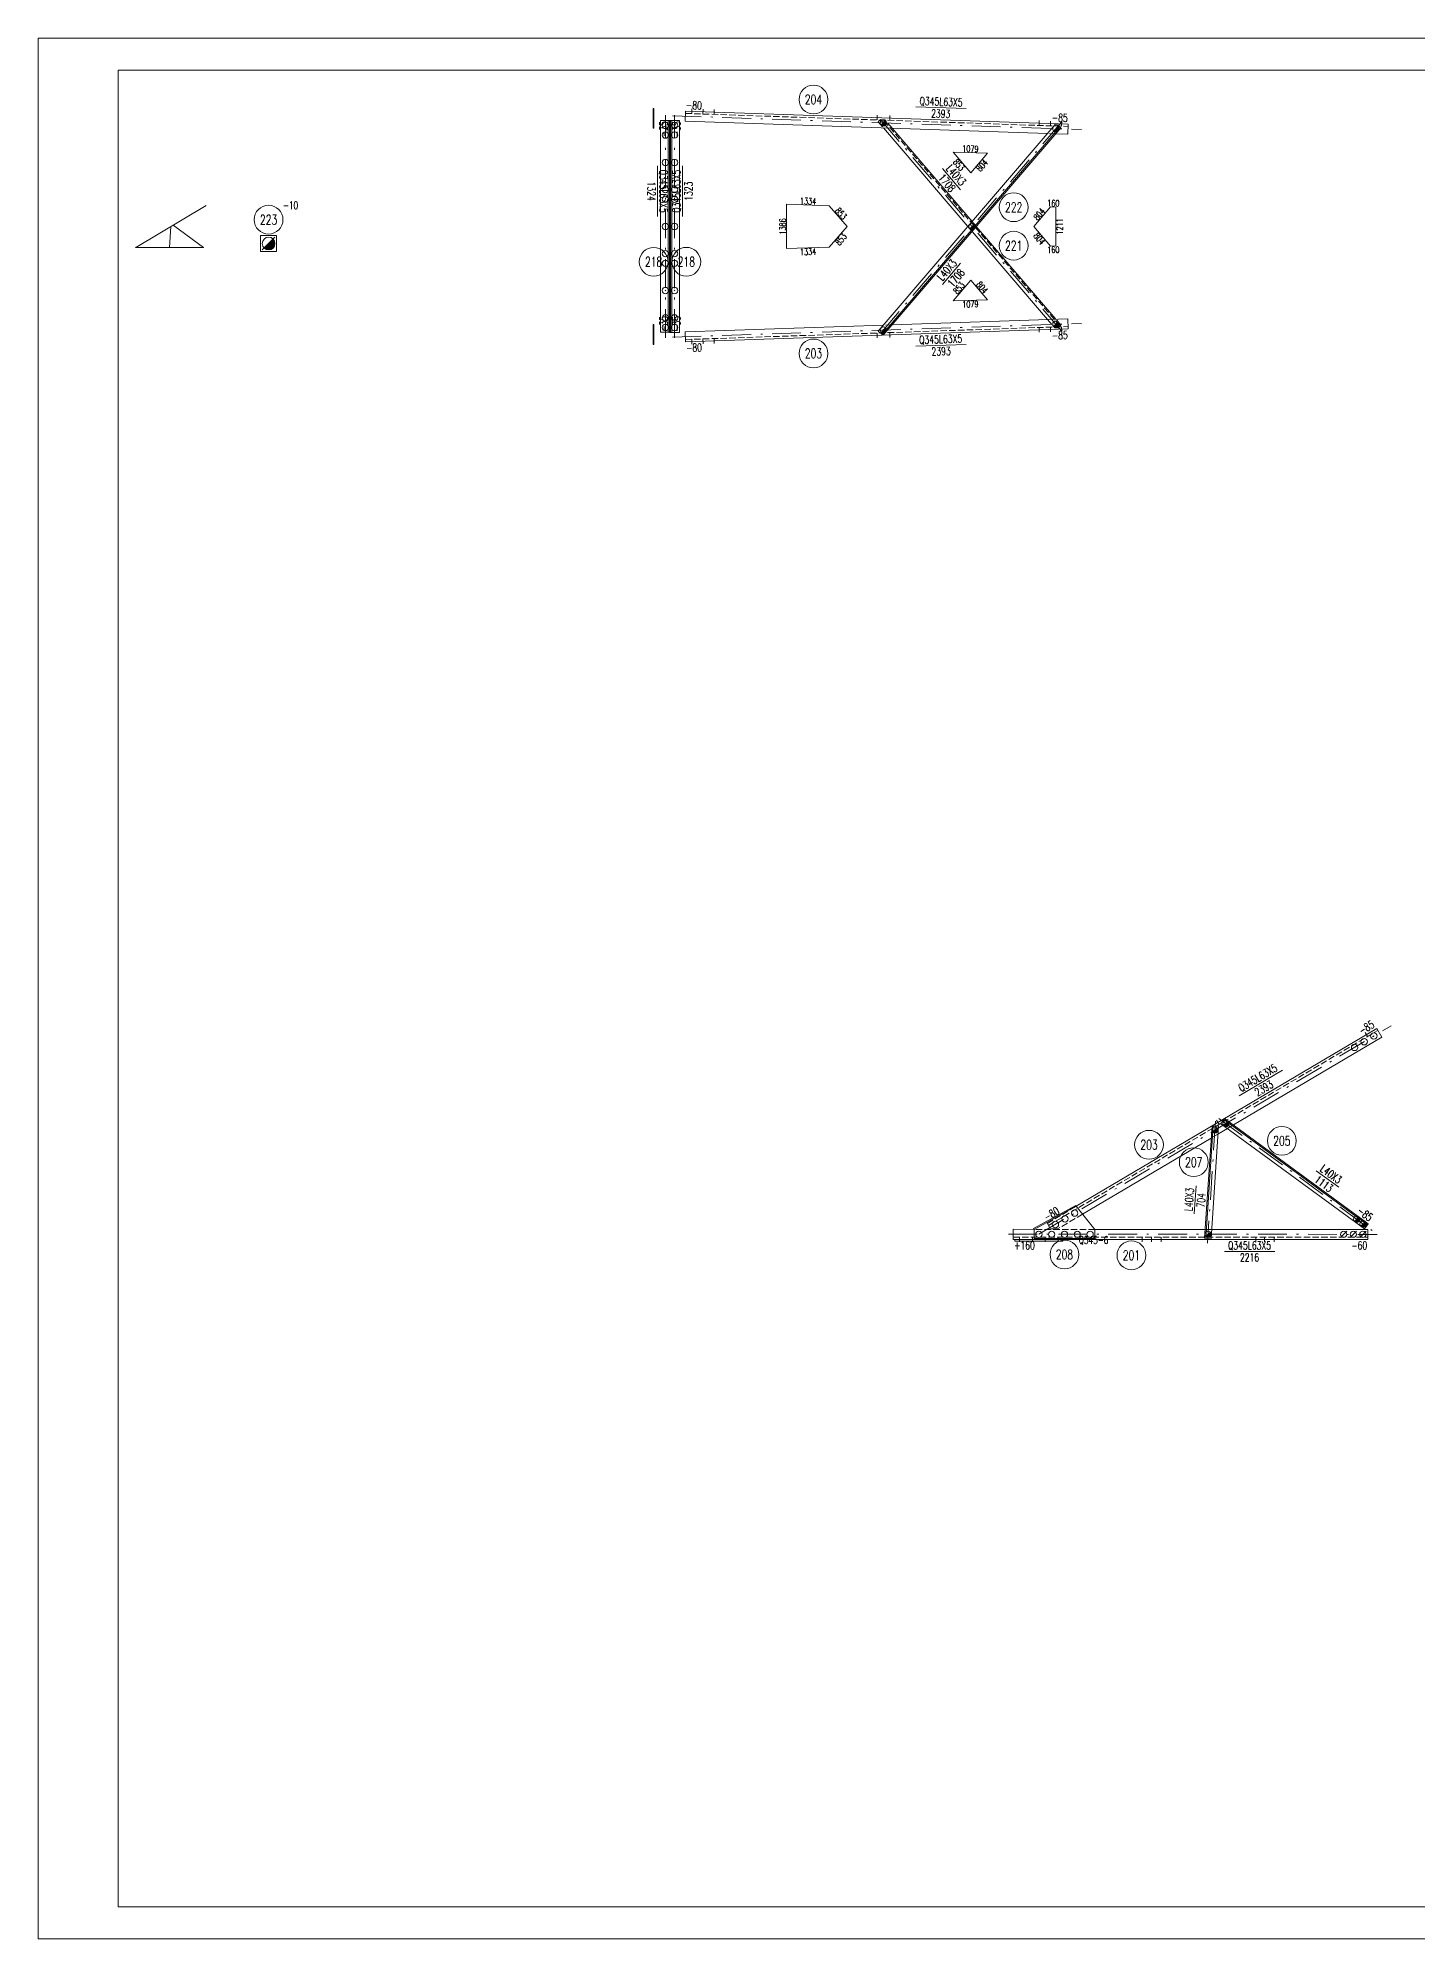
# Model space of a CAD drawing. Extents: x 0 to 841, y 0 to 5426.
# Drawn here: x 0 to 431, y 3624 to 4218 of the extents above; entities that cross this region are included whole.
import ezdxf
from ezdxf.enums import TextEntityAlignment as Align

# ---------------------------------------------------------------- set-up
doc = ezdxf.new("R2010")
doc.units = 0
doc.header["$MEASUREMENT"] = 0
doc.linetypes.add('Dash', pattern=[2.75, 2, -0.75])
doc.linetypes.add('DashDot', pattern=[15.6, 9, -3, 0.6, -3])
doc.layers.get('0').update_dxf_attribs({"linetype": 'CONTINUOUS', "lineweight": 25})
doc.styles.get("Standard").update_dxf_attribs({"font": 'simplex.shx', "width": 0.7, "height": 3, "bigfont": 'gbhzfs.shx'})

# ---------------------------------------------------------------- blocks, each defined once
blk = doc.blocks.new('M20X55S')
at = {"color": 3, "linetype": 'Continuous', "lineweight": 13}
blk.add_line((-1, -1), (1, 1), dxfattribs=at)
blk.add_circle((0, 0), 1, dxfattribs=at)
blk = doc.blocks.new('M16X40S')
at = {"color": 3, "linetype": 'Continuous', "lineweight": 13}
blk.add_line((-0.707, -0.707), (0.707, 0.707), dxfattribs=at)
blk.add_circle((0, 0), 1, dxfattribs=at)
for radius in [0.9, 0.8, 0.7, 0.6, 0.5, 0.4, 0.3, 0.2, 0.1]:
    blk.add_arc((0, 0), radius, 225, 45, dxfattribs=at)
blk = doc.blocks.new('M20X45S')
at = {"color": 3, "linetype": 'Continuous', "lineweight": 13}
blk.add_circle((0, 0), 1, dxfattribs=at)
blk = doc.blocks.new('DefaultBolt')
at = {"color": 3, "linetype": 'Continuous', "lineweight": 13}
for p, q in [((-0.1, -0.1), (0.1, 0.1)), ((0.1, -0.1), (-0.1, 0.1))]:
    blk.add_line(p, q, dxfattribs=at)
blk.add_circle((0, 0), 1, dxfattribs=at)
blk = doc.blocks.new('M16X50S')
at = {"color": 3, "linetype": 'Continuous', "lineweight": 13}
blk.add_line((-1, -1), (1, 1), dxfattribs=at)
blk.add_circle((0, 0), 1, dxfattribs=at)
for radius in [0.9, 0.8, 0.7, 0.6, 0.5, 0.4, 0.3, 0.2, 0.1]:
    blk.add_arc((0, 0), radius, 225, 45, dxfattribs=at)

msp = doc.modelspace()

# ---------------------------------------------------------------- linework, layer by layer
at = {"color": 7, "linetype": 'Continuous', "lineweight": 18}
for p, q in [((0, 4218), (841, 4218)), ((0, 3624), (0, 4218)), ((25, 4208), (831, 4208)), ((25, 3634), (25, 4208)), ((25, 3634), (831, 3634)), ((0, 3624), (841, 3624))]:
    msp.add_line(p, q, dxfattribs=at)
at = {"color": 2, "linetype": 'DashDot', "lineweight": 0}
for p, q in [((196.03, 4124.29), (196.03, 4193.93)), ((198.22, 4193.73), (326.03, 4189.38)), ((198.9, 4124.28), (198.9, 4193.94)), ((319.83, 4126.48), (262.34, 4193.57)), ((319.83, 4191.74), (262.34, 4124.65)), ((198.22, 4124.49), (326.03, 4128.84)), ((312.73, 3844.19), (422.77, 3909.34)), ((367.93, 3879.51), (365.42, 3841.44)), ((368.97, 3880.43), (418.48, 3844.18)), ((303.23, 3844.2), (418.48, 3844.18))]:
    msp.add_line(p, q, dxfattribs=at)
at = {"color": 1, "linetype": 'Dash', "lineweight": 0}
for p, q in [((202.25, 4194.44), (321.81, 4190.37)), ((263.39, 4192.5), (262.55, 4191.78)), ((262.55, 4191.78), (264.14, 4189.93)), ((264.59, 4192.48), (263.39, 4192.5)), ((319.31, 4128.01), (264.06, 4192.48)), ((266.85, 4189.84), (264.59, 4192.48)), ((318.03, 4188.1), (315.47, 4188.18)), ((290.55, 4159.11), (291.87, 4157.57)), ((293.18, 4159.11), (291.87, 4160.65)), ((266.85, 4128.38), (264.14, 4128.29)), ((315.47, 4130.03), (317.67, 4127.46)), ((319.61, 4128.27), (318.03, 4130.12)), ((202.25, 4123.78), (321.81, 4127.85)), ((317.67, 4127.46), (318.7, 4127.49)), ((318.7, 4127.49), (319.61, 4128.27)), ((315.73, 3846.96), (418.68, 3907.91)), ((368.67, 3875.51), (366.58, 3874.28)), ((373.49, 3878.36), (371.62, 3877.26)), ((315.35, 3847.61), (324.39, 3852.96)), ((326.39, 3850.48), (318.59, 3845.87)), ((304.73, 3843.35), (415.48, 3843.33)), ((330.23, 3845.74), (311.23, 3845.74)), ((316.4, 3845.85), (315.35, 3847.61)), ((318.59, 3845.87), (316.4, 3845.85)), ((366.71, 3845.74), (364.7, 3845.74)), ((305.22, 3842.6), (320.22, 3842.59))]:
    msp.add_line(p, q, dxfattribs=at)
at = {"color": 7, "linetype": 'Continuous', "lineweight": 13}
for p, q in [((274.24, 4196.49), (289.98, 4195.96)), ((193.55, 4162.26), (193.55, 4178.01)), ((201.38, 4162.26), (201.38, 4178.01)), ((288.28, 4170.6), (282.59, 4177.24)), ((288.28, 4147.62), (282.59, 4140.98)), ((274.24, 4121.73), (289.98, 4122.26)), ((375.3, 3887.45), (388.85, 3895.48)), ((399.37, 3864.06), (406.43, 3858.89)), ((361.84, 3859.31), (361.26, 3850.58)), ((370.68, 3838.84), (386.43, 3838.84))]:
    msp.add_line(p, q, dxfattribs=at)
at = {"color": 7, "linetype": 'Continuous', "lineweight": 0}
for p, q in [((196.88, 4126.04), (196.88, 4192.18)), ((198.05, 4126.03), (198.05, 4192.19)), ((319.31, 4190.21), (263.77, 4125.4)), ((30.52, 4152.59), (52.53, 4165.63)), ((41.52, 4159.11), (41.09, 4152.59)), ((42.21, 4159.52), (51.67, 4152.59)), ((30.52, 4152.59), (51.67, 4152.59)), ((370.54, 3880.03), (415.4, 3847.18)), ((367.23, 3878.05), (364.92, 3842.98))]:
    msp.add_line(p, q, dxfattribs=at)
at = {"color": 1, "linetype": 'Continuous', "lineweight": 0}
for p, q in [((296.68, 4181.99), (285.9, 4182.36)), ((285.9, 4182.36), (291.45, 4175.89)), ((291.45, 4175.89), (296.68, 4181.99)), ((247.23, 4165.58), (233.9, 4166.04)), ((233.9, 4166.04), (233.9, 4152.18)), ((252.78, 4159.11), (247.23, 4165.58)), ((316.41, 4165.22), (311.17, 4159.11)), ((318.01, 4165.16), (316.41, 4165.22)), ((318.01, 4153.06), (318.01, 4165.16)), ((247.23, 4152.63), (252.78, 4159.11)), ((311.17, 4159.11), (316.41, 4153)), ((233.9, 4152.18), (247.23, 4152.63)), ((316.41, 4153), (318.01, 4153.06)), ((291.45, 4142.33), (285.9, 4135.86)), ((296.68, 4136.23), (291.45, 4142.33)), ((285.9, 4135.86), (296.68, 4136.23))]:
    msp.add_line(p, q, dxfattribs=at)
at = {"color": 7, "linetype": 'Continuous', "lineweight": 0}
for points in [[(192.18, 4189.78), (192.18, 4196.02)], [(192.18, 4196.02), (192.44, 4196.02)], [(192.44, 4196.02), (192.44, 4189.78)], [(202.17, 4192.04), (202.27, 4195.19)], [(202.27, 4195.19), (321.84, 4191.12)], [(192.44, 4189.78), (192.18, 4189.78)], [(197.63, 4192.18), (194.48, 4192.18)], [(194.48, 4192.18), (194.48, 4126.04)], [(197.3, 4126.03), (197.3, 4192.19)], [(197.3, 4192.19), (200.45, 4192.19)], [(197.63, 4126.04), (197.63, 4192.18)], [(200.45, 4192.19), (200.45, 4126.03)], [(315.47, 4188.18), (202.17, 4192.04)], [(262.55, 4126.44), (317.83, 4190.94)], [(319.61, 4189.95), (264.07, 4125.14)], [(264.14, 4189.93), (290.55, 4159.11)], [(291.87, 4160.65), (266.85, 4189.84)], [(317.83, 4190.94), (318.47, 4190.92)], [(321.73, 4187.97), (318.03, 4188.1)], [(318.47, 4190.92), (319.61, 4189.95)], [(321.84, 4191.12), (321.73, 4187.97)], [(318.03, 4130.12), (293.18, 4159.11)], [(74.54, 4156.28), (69.54, 4156.28)], [(69.54, 4156.28), (69.54, 4151.28)], [(74.54, 4151.28), (74.54, 4156.28)], [(291.87, 4157.57), (315.47, 4130.03)], [(69.54, 4151.28), (74.54, 4151.28)], [(192.44, 4128.44), (192.18, 4128.44)], [(192.18, 4128.44), (192.18, 4122.2)], [(192.44, 4122.2), (192.44, 4128.44)], [(321.73, 4130.25), (266.85, 4128.38)], [(321.84, 4127.1), (321.73, 4130.25)], [(194.48, 4126.04), (197.63, 4126.04)], [(200.45, 4126.03), (197.3, 4126.03)], [(264.14, 4128.29), (202.17, 4126.18)], [(202.17, 4126.18), (202.27, 4123.03)], [(202.27, 4123.03), (321.84, 4127.1)], [(264.07, 4125.14), (262.55, 4126.44)], [(192.18, 4122.2), (192.44, 4122.2)], [(324.39, 3852.96), (418.3, 3908.55)], [(418.3, 3908.55), (419.91, 3905.84)], [(419.91, 3905.84), (373.49, 3878.36)], [(369.59, 3878.74), (370.77, 3880.35)], [(370.77, 3880.35), (415.64, 3847.5)], [(366.58, 3874.28), (326.39, 3850.48)], [(366.83, 3878.08), (364.52, 3843.01)], [(366.52, 3842.87), (368.83, 3877.95)], [(368.83, 3877.95), (366.83, 3878.08)], [(371.62, 3877.26), (368.67, 3875.51)], [(414.46, 3845.88), (369.59, 3878.74)], [(324.24, 3853.22), (311.08, 3846.01)], [(324.39, 3852.96), (311.23, 3845.74)], [(311.23, 3845.74), (324.39, 3852.96)], [(324.39, 3852.96), (324.24, 3853.22)], [(330.23, 3845.74), (324.39, 3852.96)], [(311.23, 3845.74), (304.73, 3845.75)], [(304.73, 3845.75), (304.73, 3842.6)], [(311.08, 3846.01), (311.23, 3845.74)], [(311.23, 3845.74), (311.23, 3842.84)], [(364.7, 3845.74), (330.23, 3845.74)], [(330.23, 3842.84), (330.23, 3845.74)], [(415.48, 3845.73), (366.71, 3845.74)], [(415.64, 3847.5), (414.46, 3845.88)], [(415.48, 3842.58), (415.48, 3845.73)], [(304.73, 3842.6), (305.22, 3842.6)], [(305.22, 3842.6), (320.22, 3842.59)], [(305.22, 3842.1), (305.22, 3842.6)], [(320.22, 3842.1), (305.22, 3842.1)], [(311.23, 3842.84), (330.23, 3842.84)], [(320.22, 3842.59), (415.48, 3842.58)], [(320.22, 3842.59), (320.22, 3842.1)], [(364.52, 3843.01), (366.52, 3842.87)]]:
    msp.add_lwpolyline(points, dxfattribs=at)
at = {"color": 3, "linetype": 'Continuous', "lineweight": 20}
for points in [[(204.3, 4195.87), (204.25, 4194.37)], [(207.8, 4195.75), (207.74, 4194.25)], [(211.29, 4195.63), (211.24, 4194.13)], [(262.21, 4193.9), (262.16, 4192.4)], [(266.2, 4193.76), (266.15, 4192.26)], [(312.87, 4192.18), (312.82, 4190.68)], [(316.37, 4192.06), (316.32, 4190.56)], [(319.87, 4191.94), (319.82, 4190.44)], [(204.3, 4122.35), (204.25, 4123.85)], [(207.8, 4122.47), (207.74, 4123.97)], [(211.29, 4122.59), (211.24, 4124.09)], [(262.21, 4124.32), (262.16, 4125.82)], [(266.2, 4124.46), (266.15, 4125.95)], [(312.87, 4126.04), (312.82, 4127.54)], [(316.37, 4126.16), (316.32, 4127.66)], [(319.87, 4126.28), (319.82, 4127.78)], [(414.69, 3907.29), (415.46, 3906)], [(368.27, 3879.81), (369.04, 3878.52)], [(306.72, 3841.85), (306.72, 3843.35)], [(310.72, 3841.85), (310.72, 3843.35)], [(314.72, 3841.84), (314.72, 3843.34)], [(318.72, 3841.84), (318.72, 3843.34)], [(344.97, 3841.84), (344.97, 3843.34)], [(347.97, 3841.84), (347.97, 3843.34)], [(350.97, 3841.84), (350.97, 3843.34)], [(380.47, 3841.84), (380.47, 3843.34)], [(383.22, 3841.84), (383.22, 3843.34)], [(386.22, 3841.84), (386.22, 3843.34)]]:
    msp.add_lwpolyline(points, dxfattribs=at)
at = {"color": 7, "linetype": 'Continuous', "lineweight": 13}
for centre in [(242.3, 4198.78), (72.04, 4161.23), (304.86, 4165.12), (192.35, 4148.08), (202.58, 4148.09), (304.86, 4153.1), (242.3, 4119.44), (347.15, 3872.18), (388.65, 3873.39), (361.12, 3866.72), (320.72, 3837.89), (341.64, 3837.64)]:
    msp.add_circle(centre, 4.5, dxfattribs=at)
at = {"color": 3, "linetype": 'Continuous', "lineweight": 13}
for centre in [(52.53, 4165.63), (41.52, 4159.11), (42.21, 4159.52), (30.52, 4152.59), (30.52, 4152.59), (41.09, 4152.59), (51.67, 4152.59), (51.67, 4152.59)]:
    msp.add_circle(centre, 0.01, dxfattribs=at)

# ---------------------------------------------------------------- block references
for name, p in [('M20X45S', (196.03, 4190.68)), ('M20X45S', (196.03, 4187.68)), ('M20X45S', (198.9, 4190.69)), ('M20X45S', (198.9, 4187.69)), ('M16X40S', (264.13, 4191.48)), ('M16X40S', (318.04, 4189.65)), ('DefaultBolt', (196.03, 4179.11)), ('DefaultBolt', (198.9, 4179.11)), ('M20X45S', (196.03, 4170.61)), ('M20X45S', (198.9, 4170.61)), ('M20X45S', (196.03, 4167.61)), ('M20X45S', (198.9, 4167.61)), ('DefaultBolt', (196.03, 4159.11)), ('DefaultBolt', (198.9, 4159.11)), ('M16X40S', (291.87, 4159.11)), ('M20X45S', (196.03, 4150.61)), ('M20X45S', (196.03, 4147.61)), ('M20X45S', (198.9, 4150.61)), ('M20X45S', (198.9, 4147.61)), ('DefaultBolt', (196.03, 4139.11)), ('DefaultBolt', (198.9, 4139.11)), ('M20X45S', (196.03, 4130.54)), ('M20X45S', (196.03, 4127.54)), ('M20X45S', (198.9, 4130.53)), ('M20X45S', (198.9, 4127.53)), ('M16X40S', (318.04, 4128.57)), ('M16X40S', (264.13, 4126.74)), ('M20X45S', (411.37, 3902.59)), ('M20X45S', (414.38, 3904.37)), ('M20X45S', (417.4, 3906.16)), ('M16X40S', (371.19, 3878.81)), ('M16X40S', (367.75, 3876.77)), ('M20X45S', (320.9, 3849.03)), ('M20X45S', (323.91, 3850.82)), ('M16X40S', (412.02, 3848.91)), ('M20X45S', (312.73, 3844.19)), ('M20X45S', (316.73, 3844.19)), ('M20X45S', (317.89, 3847.25)), ('M20X45S', (320.73, 3844.19)), ('M20X45S', (324.73, 3844.19)), ('M20X45S', (328.73, 3844.19)), ('M16X40S', (365.6, 3844.19)), ('M20X55S', (407.98, 3844.18)), ('M20X55S', (410.98, 3844.18)), ('M20X55S', (413.98, 3844.18)), ('M16X40S', (414.04, 3847.43))]:
    msp.add_blockref(name, p, dxfattribs=at)
at = {"color": 3, "linetype": 'Continuous', "lineweight": 13, "xscale": 1.999999999999886, "yscale": 1.999999999999886, "zscale": 1.999999999999886}
msp.add_blockref('M16X50S', (72.04, 4153.78), dxfattribs=at)

# ---------------------------------------------------------------- texts
at = {"color": 7, "linetype": 'Continuous', "lineweight": 13, "width": 0.7}
for s, p in [('204', (242.3, 4198.78)), ('222', (304.86, 4165.12)), ('223', (72.04, 4161.23)), ('221', (304.86, 4153.1)), ('218', (192.35, 4148.08)), ('218', (202.58, 4148.09)), ('203', (242.3, 4119.44)), ('203', (347.15, 3872.18)), ('205', (388.65, 3873.39)), ('207', (361.12, 3866.72)), ('208', (320.72, 3837.89)), ('201', (341.64, 3837.64))]:
    msp.add_text(s, height=3, dxfattribs=at).set_placement(p, align=Align.MIDDLE_CENTER)
for s, rotation, p in [('-80', 358.05108, (204.96, 4196.97)), ('Q345L63X5', 358.05108, (282.18, 4198.1)), ('2393', 358.05108, (282.05, 4194.35)), ('-85', 358.05108, (319.28, 4193.08)), ('-35', 90, (195.43, 4189.56)), ('-35', 90, (199.51, 4189.56)), ('Q345L63X5', 270, (195.43, 4170.14)), ('Q345L63X5', 90, (199.51, 4170.13)), ('L40X3', 310.59439, (286.86, 4175.14)), ('1324', 270, (191.68, 4170.14)), ('1323', 90, (203.26, 4170.13)), ('1708', 310.59439, (284.01, 4172.7)), ('L40X3', 49.40561, (284.01, 4145.52)), ('1708', 49.40561, (286.86, 4143.08)), ('-35', 90, (195.43, 4128.66)), ('-35', 90, (199.51, 4128.66)), ('-80', 1.94892, (204.96, 4121.25)), ('Q345L63X5', 1.94892, (282.05, 4123.87)), ('-85', 1.94892, (319.28, 4125.14)), ('2393', 1.94892, (282.18, 4120.12)), ('-85', 30.62434, (415.09, 3908.83)), ('Q345L63X5', 30.62434, (381.12, 3893.08)), ('2393', 30.62434, (383.03, 3889.85)), ('1113', 323.78669, (401.79, 3859.96)), ('L40X3', 323.78669, (404.01, 3862.99)), ('L40X3', 86.22572, (359.68, 3855.07)), ('704', 86.22572, (363.42, 3854.82)), ('-80', 30.62434, (316.66, 3850.56)), ('-85', 323.78669, (414.63, 3850.56)), ('+160', 359.99272, (308.23, 3840.72)), ('Q345L63X5', 359.99272, (378.56, 3840.71)), ('2216', 359.99272, (378.56, 3836.96)), ('-60', 359.99272, (412.85, 3840.71))]:
    msp.add_text(s, height=2.5, rotation=rotation, dxfattribs=at).set_placement(p, align=Align.MIDDLE_CENTER)
at = {"color": 7, "linetype": 'Continuous', "lineweight": 20, "width": 0.7}
for s, rotation, p in [('1079', 358.05108, (291.33, 4183.38)), ('853', 310.59439, (287.76, 4178.34)), ('804', 49.40561, (294.98, 4178.16)), ('1334', 358.05108, (240.61, 4167.01)), ('853', 310.59439, (250.92, 4163.13)), ('804', 49.40561, (312.88, 4162.94)), ('160', 358.05108, (317.25, 4166.39)), ('1386', 90, (232.7, 4159.11)), ('1211', 90, (319.21, 4159.11)), ('1334', 1.94892, (240.61, 4151.21)), ('853', 49.40561, (250.92, 4155.09)), ('804', 310.59439, (312.88, 4155.27)), ('160', 1.94892, (317.25, 4151.83)), ('853', 49.40561, (287.76, 4139.88)), ('804', 310.59439, (294.98, 4140.06)), ('1079', 1.94892, (291.33, 4134.84))]:
    msp.add_text(s, height=2, rotation=rotation, dxfattribs=at).set_placement(p, align=Align.MIDDLE_CENTER)
at = {"color": 7, "linetype": 'Continuous', "lineweight": 13, "width": 0.7}
for s, p in [('-10', (76.54, 4165.73)), ('Q345-6', (325.22, 3842.39))]:
    msp.add_text(s, height=2.4, dxfattribs=at).set_placement(p, align=Align.MIDDLE_LEFT)

doc.saveas('drawing.dxf')
